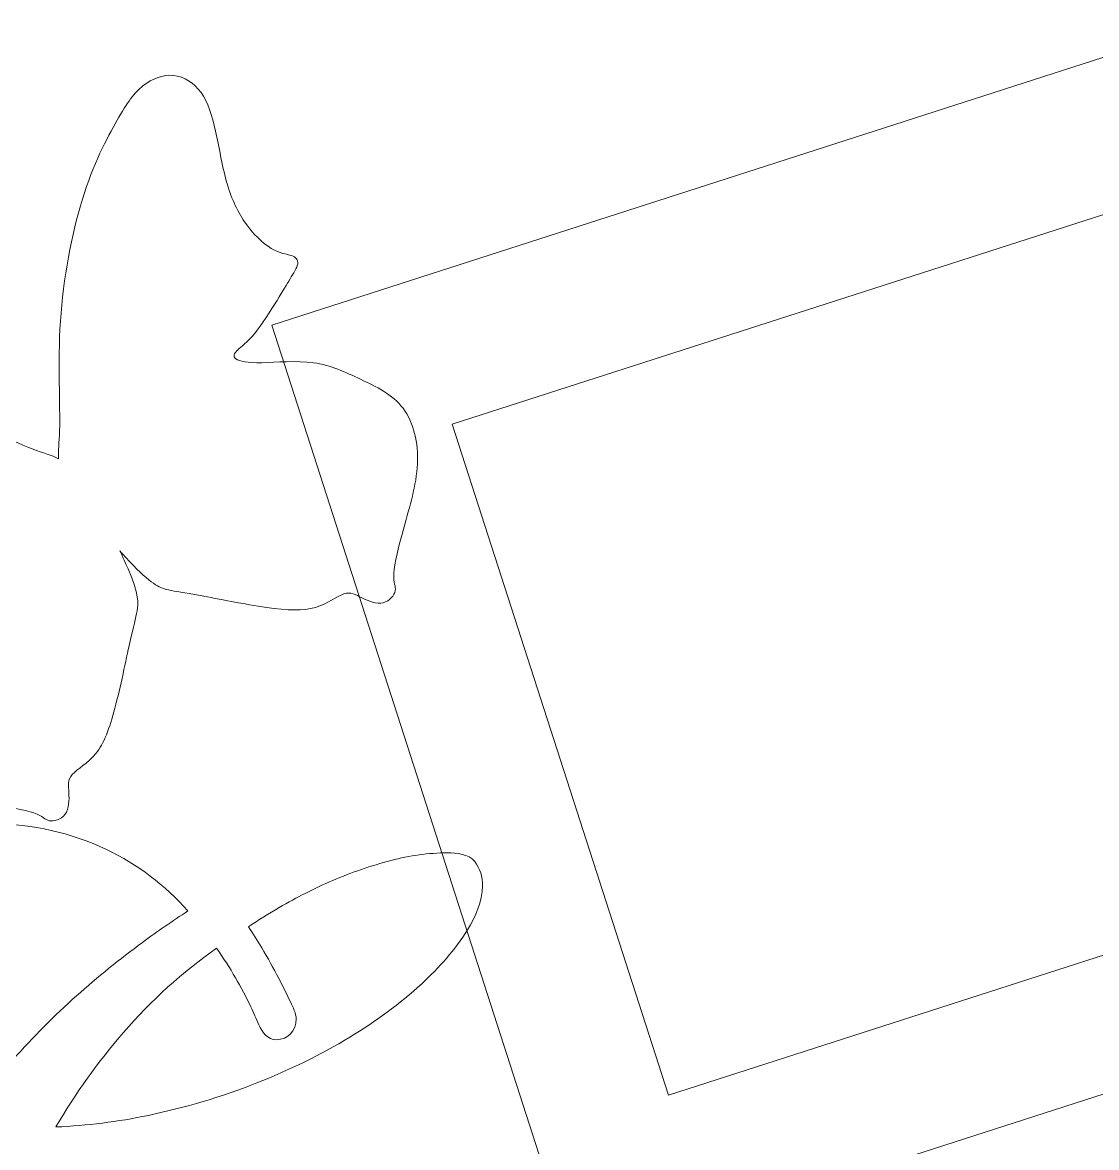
# Model space of a CAD drawing. Header units: millimetres. Extents: x -282 to 506, y 179 to 784.
# Drawn here: x -111.9 to 40.5, y 616.9 to 776.5 of the extents above; entities that cross this region are included whole.
import ezdxf

# ---------------------------------------------------------------- set-up
doc = ezdxf.new("R2010")
doc.units = ezdxf.units.MM
doc.header["$MEASUREMENT"] = 0
doc.layers.add('layer 1', color=7, linetype='Continuous')

msp = doc.modelspace()

# ---------------------------------------------------------------- linework, layer by layer
at = {"layer": 'layer 1', "color": 250, "lineweight": 20}
for points, knots in [([(-76.4825, 733.5959), (-76.4825, 733.5959), (56.7768, 776.514), (56.7768, 776.514), (56.7768, 776.514), (56.7768, 776.514), (99.6949, 643.2547), (99.6949, 643.2547), (99.6949, 643.2547), (99.6949, 643.2547), (-33.5644, 600.3366), (-33.5644, 600.3366), (-33.5644, 600.3366), (-33.5644, 600.3366), (-76.4825, 733.5959), (-76.4825, 733.5959)], [0, 0, 0, 0, 0.2, 0.2, 0.2, 0.2, 0.4, 0.4, 0.4, 0.4, 0.6, 0.6, 0.6, 0.6, 1, 1, 1, 1]), ([(-96.8883, 699.0009), (-97.2147, 699.7659), (-97.6136, 700.6394), (-98.0599, 701.5705), (-98.0599, 701.5705), (-97.3746, 700.7984), (-96.7238, 700.0924), (-96.1453, 699.495), (-96.1453, 699.495), (-93.3514, 696.6103), (-92.2396, 696.255), (-91.1698, 696.0179), (-91.1698, 696.0179), (-90.1001, 695.7808), (-89.0722, 695.6616), (-86.6209, 695.2123), (-86.6209, 695.2123), (-84.1697, 694.7629), (-80.2948, 693.9834), (-77.2706, 693.5502), (-77.2706, 693.5502), (-74.2463, 693.1171), (-72.0727, 693.0302), (-70.328, 693.5337), (-70.328, 693.5337), (-68.5833, 694.0373), (-67.2677, 695.1311), (-66.2815, 695.4585), (-66.2815, 695.4585), (-65.2954, 695.786), (-64.6387, 695.3472), (-63.7208, 694.8995), (-63.7208, 694.8995), (-62.803, 694.4519), (-61.624, 693.9956), (-60.7052, 694.2052), (-60.7052, 694.2052), (-59.7867, 694.4147), (-59.1285, 695.2902), (-59.0013, 695.9219), (-59.0013, 695.9219), (-58.8742, 696.5538), (-59.2783, 696.9418), (-59.1924, 698.3488), (-59.1924, 698.3488), (-59.1065, 699.7558), (-58.5308, 702.1817), (-57.7525, 704.9612), (-57.7525, 704.9612), (-56.9742, 707.7407), (-55.9931, 710.8739), (-55.8465, 713.89), (-55.8465, 713.89), (-55.6998, 716.9061), (-56.3873, 719.8053), (-57.8931, 721.7954), (-57.8931, 721.7954), (-59.3991, 723.7855), (-61.7233, 724.8668), (-63.9043, 725.8972), (-63.9043, 725.8972), (-66.0853, 726.9276), (-68.1231, 727.9072), (-70.5745, 728.247), (-70.5745, 728.247), (-73.026, 728.5869), (-75.8911, 728.2869), (-77.9131, 728.2555), (-77.9131, 728.2555), (-79.9353, 728.2241), (-81.1147, 728.4614), (-81.5944, 728.799), (-81.5944, 728.799), (-82.0743, 729.1366), (-81.8548, 729.5744), (-81.3402, 730.0625), (-81.3402, 730.0625), (-80.8257, 730.5506), (-80.0163, 731.0888), (-78.97, 732.3683), (-78.97, 732.3683), (-77.9239, 733.6478), (-76.6408, 735.6685), (-75.7629, 737.0914), (-75.7629, 737.0914), (-74.8851, 738.5143), (-74.4123, 739.3394), (-73.9227, 740.1393), (-73.9227, 740.1393), (-73.4331, 740.9391), (-72.9267, 741.7137), (-72.8333, 742.2865), (-72.8333, 742.2865), (-72.74, 742.8593), (-73.0597, 743.2305), (-73.7167, 743.4503), (-73.7167, 743.4503), (-74.3736, 743.6701), (-75.3677, 743.7386), (-76.5801, 744.4645), (-76.5801, 744.4645), (-77.7926, 745.1906), (-79.2232, 746.574), (-80.3588, 748.2266), (-80.3588, 748.2266), (-81.4944, 749.8794), (-82.3347, 751.8014), (-82.9556, 754.0517), (-82.9556, 754.0517), (-83.5766, 756.302), (-83.978, 758.8807), (-84.4726, 761.1056), (-84.4726, 761.1056), (-84.9672, 763.3305), (-85.5548, 765.2017), (-86.5474, 766.5846), (-86.5474, 766.5846), (-87.5401, 767.9675), (-88.9376, 768.8622), (-90.4203, 769.0071), (-90.4203, 769.0071), (-91.903, 769.152), (-93.4709, 768.5471), (-94.7442, 767.5543), (-94.7442, 767.5543), (-96.0176, 766.5617), (-96.9966, 765.181), (-98.4487, 762.6467), (-98.4487, 762.6467), (-99.9008, 760.1123), (-101.826, 756.4241), (-103.3735, 751.4548), (-103.3735, 751.4548), (-104.9211, 746.4856), (-106.0911, 740.2352), (-106.4856, 734.1356), (-106.4856, 734.1356), (-106.8802, 728.036), (-106.4996, 722.0871), (-106.6046, 718.6244), (-106.6046, 718.6244), (-106.6584, 716.8501), (-106.8397, 715.7285), (-106.7424, 714.6267), (-106.7424, 714.6267), (-107.723, 715.141), (-108.8308, 715.4055), (-110.492, 716.0393), (-110.492, 716.0393), (-113.7341, 717.2761), (-119.085, 719.9197), (-124.8778, 721.9046), (-124.8778, 721.9046), (-130.6705, 723.8897), (-136.9051, 725.2159), (-142.1028, 725.6995), (-142.1028, 725.6995), (-147.3003, 726.1832), (-151.461, 725.8243), (-154.3704, 725.4582), (-154.3704, 725.4582), (-157.2799, 725.0922), (-158.9382, 724.7189), (-160.3526, 723.9242), (-160.3526, 723.9242), (-161.7672, 723.1295), (-162.938, 721.9131), (-163.3825, 720.4866), (-163.3825, 720.4866), (-163.827, 719.06), (-163.5452, 717.4234), (-162.6541, 715.973), (-162.6541, 715.973), (-161.7629, 714.5226), (-160.2623, 713.2586), (-158.3984, 711.9443), (-158.3984, 711.9443), (-156.5345, 710.63), (-154.3074, 709.2655), (-152.4692, 707.8245), (-152.4692, 707.8245), (-150.6312, 706.3836), (-149.1823, 704.8664), (-148.0974, 703.1799), (-148.0974, 703.1799), (-147.0126, 701.4935), (-146.2918, 699.638), (-146.0937, 698.2374), (-146.0937, 698.2374), (-145.8956, 696.8368), (-146.22, 695.8916), (-146.2731, 695.1996), (-146.2731, 695.1996), (-146.3263, 694.5076), (-146.1078, 694.069), (-145.542, 693.9345), (-145.542, 693.9345), (-144.9761, 693.8002), (-144.0624, 693.9701), (-143.132, 694.1145), (-143.132, 694.1145), (-142.2014, 694.259), (-141.2543, 694.3782), (-139.5964, 694.6416), (-139.5964, 694.6416), (-137.9384, 694.9051), (-135.5698, 695.3127), (-133.9788, 695.787), (-133.9788, 695.787), (-132.3879, 696.2613), (-131.5745, 696.8022), (-130.9226, 697.0897), (-130.9226, 697.0897), (-130.2706, 697.3774), (-129.7802, 697.4118), (-129.6554, 696.8381), (-129.6554, 696.8381), (-129.5305, 696.2645), (-129.7712, 695.0828), (-130.5891, 693.2255), (-130.5891, 693.2255), (-131.407, 691.3683), (-132.8021, 688.8353), (-133.4443, 686.4381), (-133.4443, 686.4381), (-134.0866, 684.0409), (-133.976, 681.7797), (-133.8744, 679.3664), (-133.8744, 679.3664), (-133.7727, 676.9532), (-133.6798, 674.3882), (-132.4276, 672.2293), (-132.4276, 672.2293), (-131.1753, 670.0706), (-128.7634, 668.3182), (-125.9179, 667.2919), (-125.9179, 667.2919), (-123.0725, 666.2655), (-119.7932, 665.9655), (-116.92, 665.6142), (-116.92, 665.6142), (-114.0469, 665.263), (-111.5796, 664.8607), (-110.2455, 664.3981), (-110.2455, 664.3981), (-108.9112, 663.9355), (-108.7101, 663.4124), (-108.0764, 663.2866), (-108.0764, 663.2866), (-107.4428, 663.1608), (-106.3767, 663.432), (-105.8246, 664.2004), (-105.8246, 664.2004), (-105.2724, 664.969), (-105.2342, 666.2347), (-105.29, 667.2556), (-105.29, 667.2556), (-105.3457, 668.2766), (-105.4952, 669.0528), (-104.8078, 669.8382), (-104.8078, 669.8382), (-104.1203, 670.6238), (-102.5958, 671.4187), (-101.4497, 672.8376), (-101.4497, 672.8376), (-100.3035, 674.2564), (-99.5358, 676.2993), (-98.7564, 679.262), (-98.7564, 679.262), (-97.9769, 682.2246), (-97.1859, 686.107), (-96.645, 688.5462), (-96.645, 688.5462), (-96.104, 690.9855), (-95.8131, 691.9816), (-95.615, 693.0617), (-95.615, 693.0617), (-95.4169, 694.1421), (-95.3115, 695.3067), (-96.8883, 699.0009)], [0, 0, 0, 0, 0.01408451, 0.01408451, 0.01408451, 0.01408451, 0.02816901, 0.02816901, 0.02816901, 0.02816901, 0.04225352, 0.04225352, 0.04225352, 0.04225352, 0.05633803, 0.05633803, 0.05633803, 0.05633803, 0.07042254, 0.07042254, 0.07042254, 0.07042254, 0.08450704, 0.08450704, 0.08450704, 0.08450704, 0.09859155, 0.09859155, 0.09859155, 0.09859155, 0.11267606, 0.11267606, 0.11267606, 0.11267606, 0.12676056, 0.12676056, 0.12676056, 0.12676056, 0.14084507, 0.14084507, 0.14084507, 0.14084507, 0.15492958, 0.15492958, 0.15492958, 0.15492958, 0.16901408, 0.16901408, 0.16901408, 0.16901408, 0.18309859, 0.18309859, 0.18309859, 0.18309859, 0.1971831, 0.1971831, 0.1971831, 0.1971831, 0.21126761, 0.21126761, 0.21126761, 0.21126761, 0.22535211, 0.22535211, 0.22535211, 0.22535211, 0.23943662, 0.23943662, 0.23943662, 0.23943662, 0.25352113, 0.25352113, 0.25352113, 0.25352113, 0.26760563, 0.26760563, 0.26760563, 0.26760563, 0.28169014, 0.28169014, 0.28169014, 0.28169014, 0.29577465, 0.29577465, 0.29577465, 0.29577465, 0.30985915, 0.30985915, 0.30985915, 0.30985915, 0.32394366, 0.32394366, 0.32394366, 0.32394366, 0.33802817, 0.33802817, 0.33802817, 0.33802817, 0.35211268, 0.35211268, 0.35211268, 0.35211268, 0.36619718, 0.36619718, 0.36619718, 0.36619718, 0.38028169, 0.38028169, 0.38028169, 0.38028169, 0.3943662, 0.3943662, 0.3943662, 0.3943662, 0.4084507, 0.4084507, 0.4084507, 0.4084507, 0.42253521, 0.42253521, 0.42253521, 0.42253521, 0.43661972, 0.43661972, 0.43661972, 0.43661972, 0.45070423, 0.45070423, 0.45070423, 0.45070423, 0.46478873, 0.46478873, 0.46478873, 0.46478873, 0.47887324, 0.47887324, 0.47887324, 0.47887324, 0.49295775, 0.49295775, 0.49295775, 0.49295775, 0.50704225, 0.50704225, 0.50704225, 0.50704225, 0.52112676, 0.52112676, 0.52112676, 0.52112676, 0.53521127, 0.53521127, 0.53521127, 0.53521127, 0.54929577, 0.54929577, 0.54929577, 0.54929577, 0.56338028, 0.56338028, 0.56338028, 0.56338028, 0.57746479, 0.57746479, 0.57746479, 0.57746479, 0.5915493, 0.5915493, 0.5915493, 0.5915493, 0.6056338, 0.6056338, 0.6056338, 0.6056338, 0.61971831, 0.61971831, 0.61971831, 0.61971831, 0.63380282, 0.63380282, 0.63380282, 0.63380282, 0.64788732, 0.64788732, 0.64788732, 0.64788732, 0.66197183, 0.66197183, 0.66197183, 0.66197183, 0.67605634, 0.67605634, 0.67605634, 0.67605634, 0.69014085, 0.69014085, 0.69014085, 0.69014085, 0.70422535, 0.70422535, 0.70422535, 0.70422535, 0.71830986, 0.71830986, 0.71830986, 0.71830986, 0.73239437, 0.73239437, 0.73239437, 0.73239437, 0.74647887, 0.74647887, 0.74647887, 0.74647887, 0.76056338, 0.76056338, 0.76056338, 0.76056338, 0.77464789, 0.77464789, 0.77464789, 0.77464789, 0.78873239, 0.78873239, 0.78873239, 0.78873239, 0.8028169, 0.8028169, 0.8028169, 0.8028169, 0.81690141, 0.81690141, 0.81690141, 0.81690141, 0.83098592, 0.83098592, 0.83098592, 0.83098592, 0.84507042, 0.84507042, 0.84507042, 0.84507042, 0.85915493, 0.85915493, 0.85915493, 0.85915493, 0.87323944, 0.87323944, 0.87323944, 0.87323944, 0.88732394, 0.88732394, 0.88732394, 0.88732394, 0.90140845, 0.90140845, 0.90140845, 0.90140845, 0.91549296, 0.91549296, 0.91549296, 0.91549296, 0.92957746, 0.92957746, 0.92957746, 0.92957746, 0.94366197, 0.94366197, 0.94366197, 0.94366197, 0.95774648, 0.95774648, 0.95774648, 0.95774648, 0.97183099, 0.97183099, 0.97183099, 0.97183099, 1, 1, 1, 1]), ([(-50.899, 719.5235), (-50.899, 719.5235), (44.2862, 750.1792), (44.2862, 750.1792), (44.2862, 750.1792), (44.2862, 750.1792), (74.942, 654.994), (74.942, 654.994), (74.942, 654.994), (74.942, 654.994), (-20.2432, 624.3383), (-20.2432, 624.3383), (-20.2432, 624.3383), (-20.2432, 624.3383), (-50.899, 719.5235), (-50.899, 719.5235)], [0, 0, 0, 0, 0.2, 0.2, 0.2, 0.2, 0.4, 0.4, 0.4, 0.4, 0.6, 0.6, 0.6, 0.6, 1, 1, 1, 1])]:
    msp.add_open_spline(points, degree=3, knots=knots, dxfattribs=at)
at = {"layer": 'layer 1', "color": 8, "lineweight": 9}
for points, knots in [([(-119.814, 620.416), (-117.8889, 623.6338), (-115.642, 626.6316), (-113.1838, 629.4173), (-113.1838, 629.4173), (-110.3698, 632.6062), (-107.3809, 635.6222), (-104.2219, 638.4312), (-104.2219, 638.4312), (-101.2052, 641.1139), (-98.0771, 643.66), (-94.8327, 646.0309), (-94.8327, 646.0309), (-92.7288, 647.5683), (-90.5903, 649.0722), (-88.4087, 650.4935), (-88.4087, 650.4935), (-91.6901, 654.1667), (-95.5228, 657.095), (-99.9368, 659.1925), (-99.9368, 659.1925), (-105.0446, 661.6198), (-110.4207, 662.8098), (-116.0267, 662.8098), (-116.0267, 662.8098), (-119.5983, 662.8098), (-123.1421, 662.2676), (-126.5031, 660.9693), (-126.5031, 660.9693), (-129.4729, 659.8222), (-132.2601, 658.2281), (-134.6652, 656.0524), (-134.6652, 656.0524), (-136.8487, 654.0775), (-138.6344, 651.7463), (-139.9227, 649.0351), (-139.9227, 649.0351), (-141.122, 646.5112), (-141.7758, 643.8396), (-141.7758, 641.0166), (-141.7758, 641.0166), (-141.7758, 638.0788), (-141.1293, 635.3254), (-139.6796, 632.8106), (-139.6796, 632.8106), (-138.2213, 630.2806), (-136.365, 628.1201), (-134.1199, 626.3381), (-134.1199, 626.3381), (-131.8244, 624.5158), (-129.3039, 623.0997), (-126.5917, 622.0924), (-126.5917, 622.0924), (-124.3977, 621.2776), (-122.1264, 620.6843), (-119.814, 620.416)], [0, 0, 0, 0, 0.06666667, 0.06666667, 0.06666667, 0.06666667, 0.13333333, 0.13333333, 0.13333333, 0.13333333, 0.2, 0.2, 0.2, 0.2, 0.26666667, 0.26666667, 0.26666667, 0.26666667, 0.33333333, 0.33333333, 0.33333333, 0.33333333, 0.4, 0.4, 0.4, 0.4, 0.46666667, 0.46666667, 0.46666667, 0.46666667, 0.53333333, 0.53333333, 0.53333333, 0.53333333, 0.6, 0.6, 0.6, 0.6, 0.66666667, 0.66666667, 0.66666667, 0.66666667, 0.73333333, 0.73333333, 0.73333333, 0.73333333, 0.8, 0.8, 0.8, 0.8, 0.86666667, 0.86666667, 0.86666667, 0.86666667, 1, 1, 1, 1]), ([(-84.343, 645.2041), (-89.1802, 641.7847), (-93.6084, 637.7975), (-97.5401, 633.2586), (-97.5401, 633.2586), (-101.1358, 629.1076), (-104.3315, 624.6126), (-107.1339, 619.8441), (-107.1339, 619.8441), (-102.7273, 620.0333), (-98.3413, 620.5743), (-94.0125, 621.4924), (-94.0125, 621.4924), (-88.7826, 622.6016), (-83.6242, 624.1052), (-78.6307, 626.0871), (-78.6307, 626.0871), (-74.0816, 627.8927), (-69.64, 630.0339), (-65.4304, 632.5986), (-65.4304, 632.5986), (-61.8384, 634.7868), (-58.343, 637.2755), (-55.2269, 640.1688), (-55.2269, 640.1688), (-52.8157, 642.4076), (-50.4897, 644.9591), (-48.7429, 647.813), (-48.7429, 647.813), (-47.632, 649.628), (-46.6111, 651.8614), (-46.6111, 654.0671), (-46.6111, 654.0671), (-46.6111, 655.3565), (-46.9506, 656.4844), (-47.7172, 657.4928), (-47.7172, 657.4928), (-48.535, 658.5686), (-50.3645, 658.7316), (-51.5605, 658.7316), (-51.5605, 658.7316), (-54.2723, 658.7316), (-56.9673, 658.3312), (-59.5955, 657.6397), (-59.5955, 657.6397), (-62.4065, 656.9002), (-65.1663, 655.9578), (-67.8509, 654.8101), (-67.8509, 654.8101), (-70.4506, 653.6987), (-72.9903, 652.4297), (-75.4376, 650.984), (-75.4376, 650.984), (-76.9117, 650.1131), (-78.3814, 649.2045), (-79.8082, 648.2363), (-79.8082, 648.2363), (-79.1548, 647.2662), (-78.5289, 646.2755), (-77.9352, 645.264), (-77.9352, 645.264), (-77.0912, 643.8262), (-76.2707, 642.371), (-75.4949, 640.8913), (-75.4949, 640.8913), (-74.9134, 639.7822), (-74.3382, 638.6563), (-73.8229, 637.5114), (-73.8229, 637.5114), (-73.5264, 636.8527), (-73.0465, 635.9024), (-73.0465, 635.171), (-73.0465, 635.171), (-73.0465, 633.4479), (-74.2108, 632.2227), (-75.8484, 632.2227), (-75.8484, 632.2227), (-77.1328, 632.2227), (-77.8546, 633.2512), (-78.3346, 634.3454), (-78.3346, 634.3454), (-78.7095, 635.2003), (-79.0969, 636.0503), (-79.4842, 636.8991), (-79.4842, 636.8991), (-80.1221, 638.2979), (-80.8886, 639.6732), (-81.6517, 640.9998), (-81.6517, 640.9998), (-82.4786, 642.4375), (-83.3943, 643.8388), (-84.343, 645.2041)], [0, 0, 0, 0, 0.04166667, 0.04166667, 0.04166667, 0.04166667, 0.08333333, 0.08333333, 0.08333333, 0.08333333, 0.125, 0.125, 0.125, 0.125, 0.16666667, 0.16666667, 0.16666667, 0.16666667, 0.20833333, 0.20833333, 0.20833333, 0.20833333, 0.25, 0.25, 0.25, 0.25, 0.29166667, 0.29166667, 0.29166667, 0.29166667, 0.33333333, 0.33333333, 0.33333333, 0.33333333, 0.375, 0.375, 0.375, 0.375, 0.41666667, 0.41666667, 0.41666667, 0.41666667, 0.45833333, 0.45833333, 0.45833333, 0.45833333, 0.5, 0.5, 0.5, 0.5, 0.54166667, 0.54166667, 0.54166667, 0.54166667, 0.58333333, 0.58333333, 0.58333333, 0.58333333, 0.625, 0.625, 0.625, 0.625, 0.66666667, 0.66666667, 0.66666667, 0.66666667, 0.70833333, 0.70833333, 0.70833333, 0.70833333, 0.75, 0.75, 0.75, 0.75, 0.79166667, 0.79166667, 0.79166667, 0.79166667, 0.83333333, 0.83333333, 0.83333333, 0.83333333, 0.875, 0.875, 0.875, 0.875, 0.91666667, 0.91666667, 0.91666667, 0.91666667, 1, 1, 1, 1])]:
    msp.add_open_spline(points, degree=3, knots=knots, dxfattribs=at)

doc.saveas('drawing.dxf')
